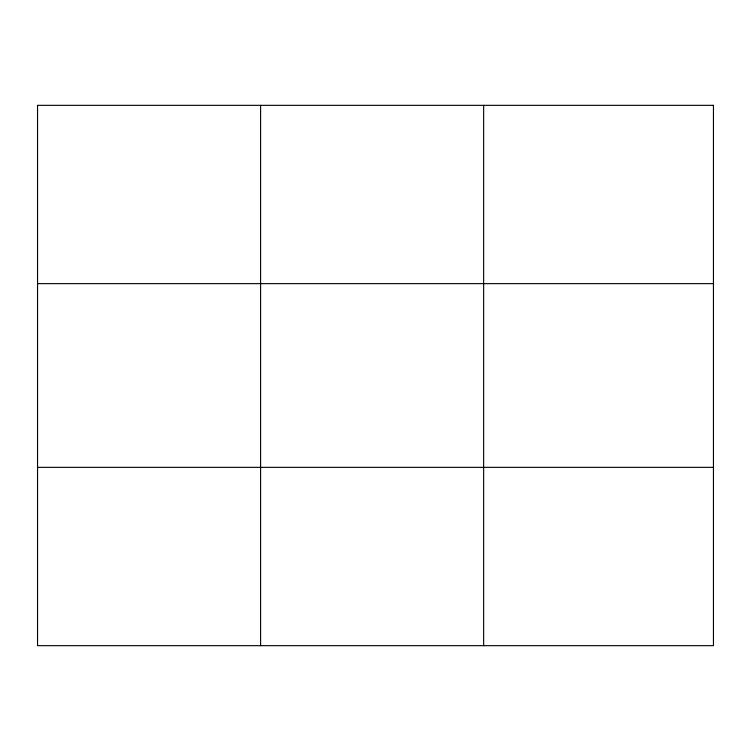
<?xml version="1.0" encoding="UTF-8"?>
<svg xmlns="http://www.w3.org/2000/svg" width="751" height="751" viewBox="0 0 751 751"><rect width="100%" height="100%" fill="white"/><g stroke="black" fill="none" stroke-linecap="round" stroke-linejoin="round"><path stroke-width="1.13" d="M260.597 105.337L260.597 645.663M483.644 105.337L483.644 645.663M37.55 283.643L713.45 283.643M37.55 467.357L713.45 467.357M713.45 105.337L713.45 645.663L37.55 645.663L37.55 105.337L713.45 105.337"/></g></svg>
